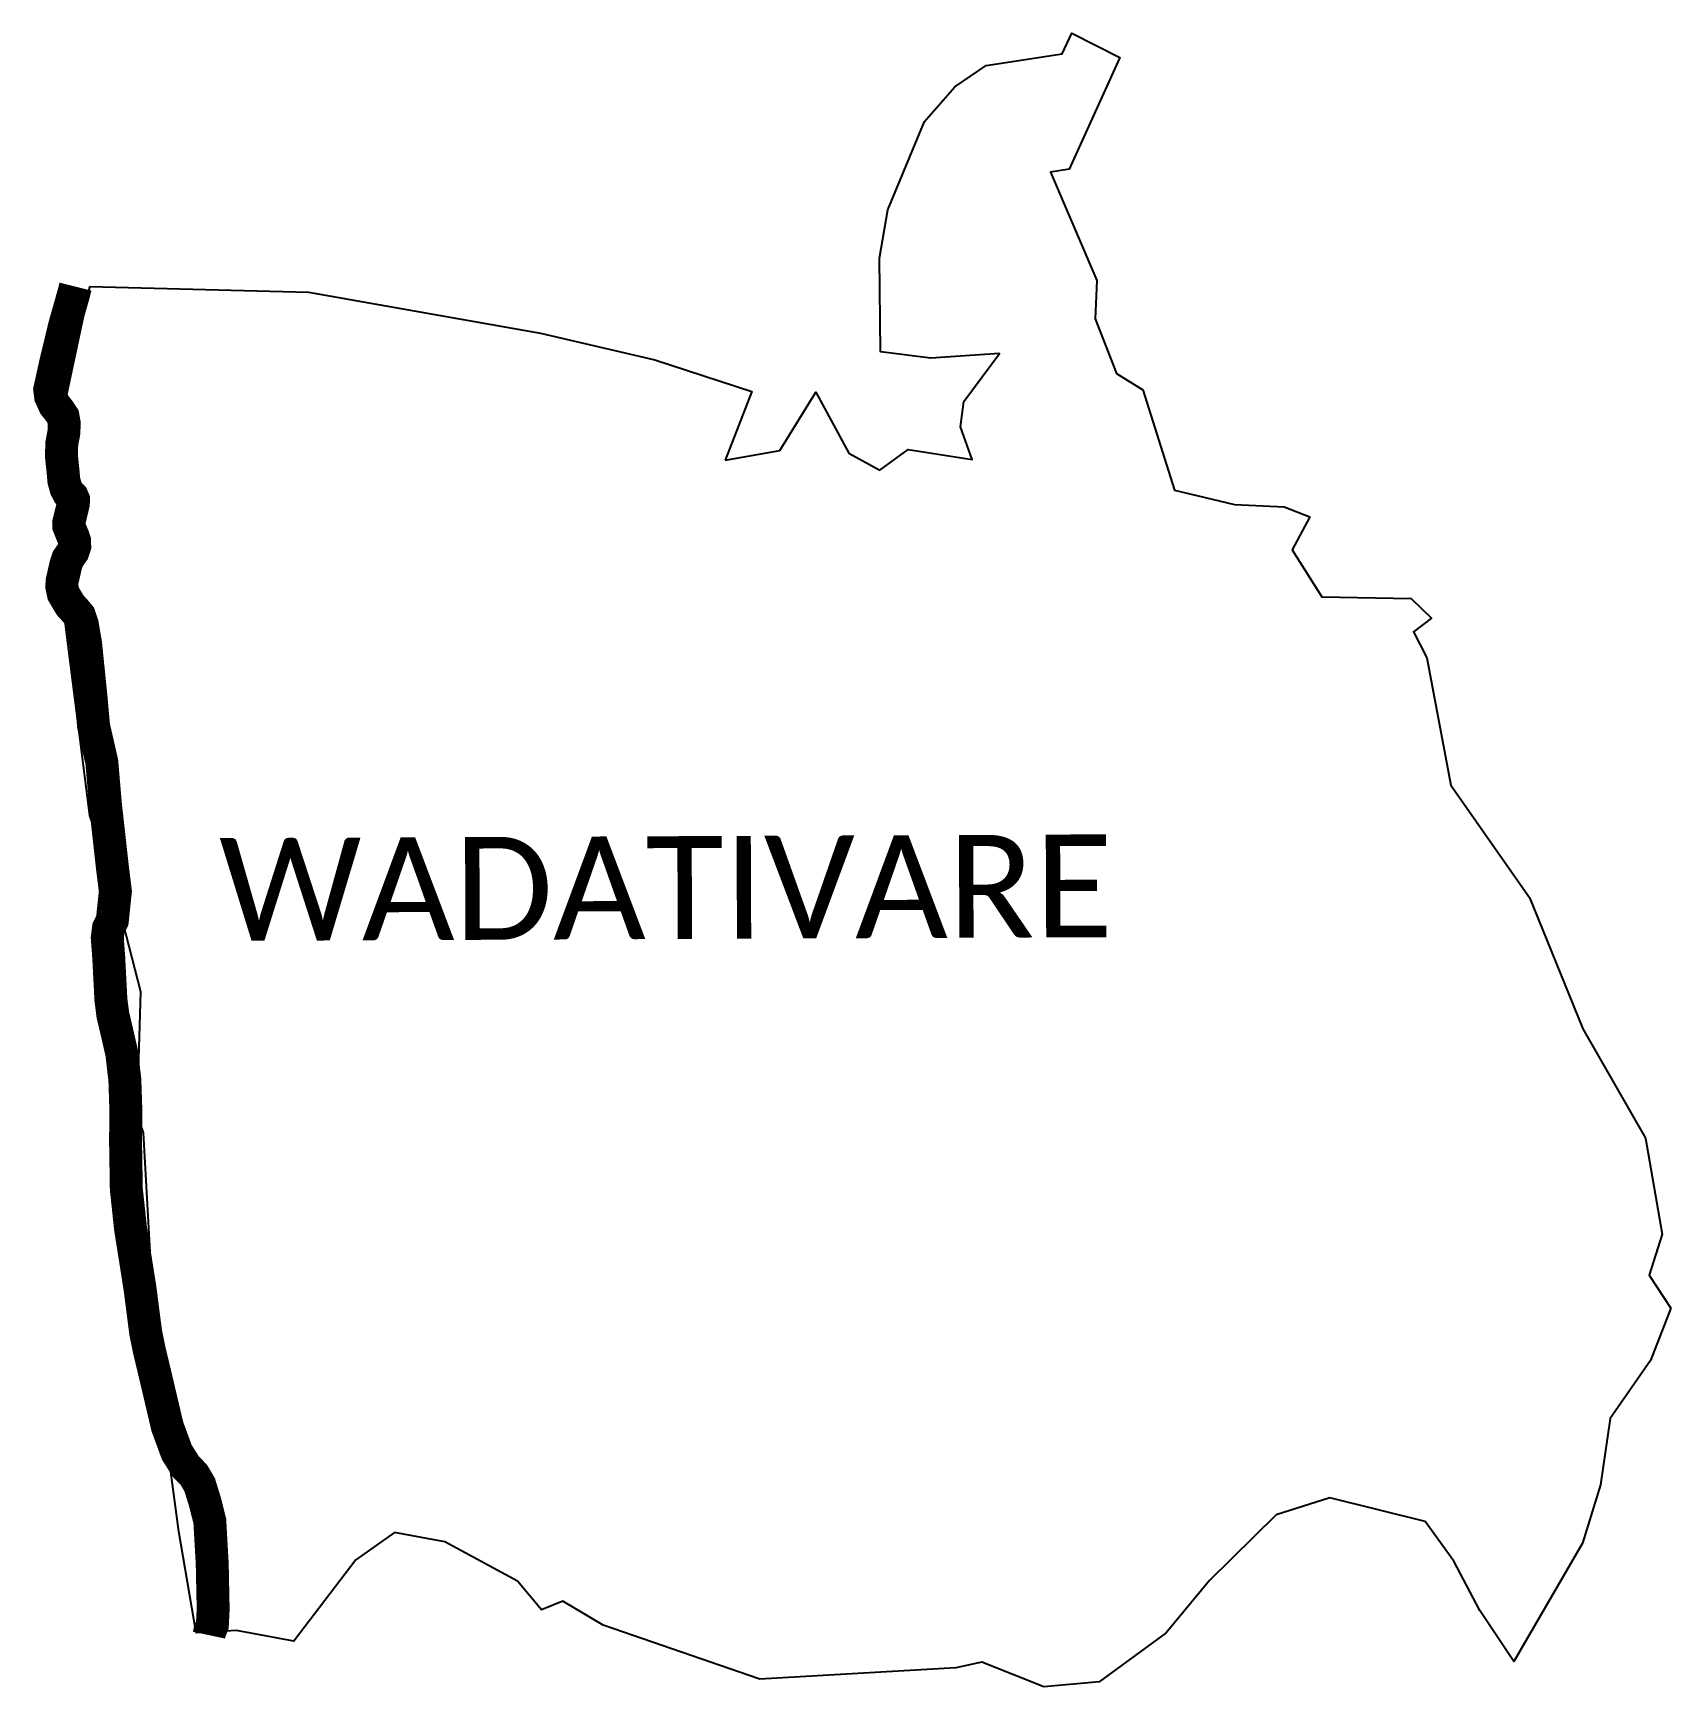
# Model space of a CAD drawing. Header units: metres. Extents: x 318300 to 324287, y 1843462 to 1876470.
# Drawn here: x 321801 to 324287, y 1843462 to 1845971 of the extents above; entities outside this region: 1.
import ezdxf

# ---------------------------------------------------------------- set-up
doc = ezdxf.new("R2010")
doc.units = ezdxf.units.M
for name, color, linetype in [('NATURALLY PROTECTED', 3, 'Continuous'), ('village', 3, 'Continuous'), ('VILLAGE NAME', 250, 'Continuous')]:
    doc.layers.add(name, color=color, linetype=linetype)
doc.styles.get("Standard").update_dxf_attribs({"font": 'Cambria Math.ttf'})

msp = doc.modelspace()

# ---------------------------------------------------------------- linework, layer by layer
at = {"layer": 'NATURALLY PROTECTED', "const_width": 50, "flags": 128}
msp.add_lwpolyline([(318325.5, 1876444.5), (318325.5, 1876444.5)], close=True, dxfattribs=at)
at = {"layer": 'NATURALLY PROTECTED', "color": 116, "true_color": 0x136734, "const_width": 50, "flags": 128}
msp.add_lwpolyline([(322068, 1843540.6), (322069.1, 1843545.8), (322073.2, 1843555.9), (322074.4, 1843580.3), (322073, 1843647.9), (322069.3, 1843713.7), (322061.9, 1843742.9), (322053.9, 1843768.8), (322045.1, 1843783.7), (322033, 1843796.2), (322019.2, 1843818), (322004.8, 1843857.3), (321986.4, 1843935.5), (321977.9, 1843970.8), (321972, 1843999.5), (321963.4, 1844066.3), (321949, 1844157.5), (321942.6, 1844217.3), (321941.4, 1844291.8), (321942, 1844333.9), (321940.4, 1844382.5), (321935.8, 1844422.8), (321928.5, 1844454.8), (321922.1, 1844481.8), (321919.2, 1844504.7), (321915.9, 1844568.5), (321913.7, 1844598.3), (321915.5, 1844612.9), (321921.3, 1844624.4), (321926, 1844669.1), (321921.7, 1844703.5), (321911, 1844799.4), (321905.4, 1844865.1), (321892.9, 1844919.7), (321888.8, 1844965.9), (321880.8, 1845044.4), (321875.9, 1845073.3), (321871.4, 1845087), (321865.6, 1845094), (321857.4, 1845103), (321847.1, 1845120.3), (321844.8, 1845130.9), (321845, 1845138.7), (321850.9, 1845164.7), (321853.8, 1845173.4), (321861.6, 1845184.4), (321864.3, 1845192.5), (321864, 1845200.5), (321861.9, 1845206.8), (321857.9, 1845216.5), (321855.2, 1845223.3), (321855.1, 1845227.6), (321860.4, 1845249.3), (321862.2, 1845257.2), (321862.4, 1845263.4), (321860.6, 1845267.6), (321854.6, 1845273.5), (321851.1, 1845280.2), (321847.8, 1845292), (321846.6, 1845305.9), (321844.2, 1845328.5), (321844.6, 1845347.9), (321847.9, 1845365.2), (321848.3, 1845379.4), (321846.5, 1845389.2), (321841.4, 1845397), (321833.6, 1845406.9), (321827.7, 1845419.8), (321826.4, 1845430.1), (321834.9, 1845468.7), (321849.2, 1845528), (321862.5, 1845574.7), (321865.4, 1845586.3)], dxfattribs=at)
at = {"layer": 'village', "flags": 128}
msp.add_lwpolyline([(322851.4, 1845323), (322934.5, 1845337.6)], dxfattribs=at)
at = {"layer": 'village', "color": 3, "true_color": 0x00ff00}
for points in [[(322934.5, 1845337.6, 0), (322988.8, 1845426.2, 0), (323039.3, 1845333.5, 0), (323086.4, 1845308, 0), (323129.1, 1845339, 0), (323226.3, 1845324.2, 0), (323208.6, 1845373.8, 0), (323213.4, 1845412.3, 0), (323267.6, 1845484.7, 0), (323163.8, 1845477.7, 0), (323087, 1845487.6, 0), (323085.6, 1845629.6, 0), (323098.1, 1845702.7, 0), (323153.9, 1845836.8, 0), (323200.2, 1845889.4, 0), (323247.4, 1845922, 0), (323363.1, 1845939.5, 0), (323377.7, 1845971, 0), (323450.2, 1845933.9, 0), (323373.5, 1845764.5, 0), (323345.1, 1845759.9, 0), (323415.7, 1845595.8, 0), (323412.7, 1845537.3, 0), (323445.5, 1845454.4, 0), (323485.4, 1845429.7, 0), (323533.3, 1845277.3, 0), (323624.6, 1845255.7, 0), (323699.7, 1845252.4, 0), (323738.7, 1845237, 0), (323712, 1845187.1, 0), (323757.1, 1845115.7, 0), (323892.4, 1845113.2, 0), (323923.2, 1845083.4, 0), (323895.9, 1845062.5, 0), (323916.2, 1845023.1, 0), (323952.6, 1844829.8, 0), (324072.3, 1844659.5, 0), (324153.2, 1844460.5, 0), (324248.1, 1844294.3, 0), (324273.2, 1844148.7, 0), (324253.7, 1844086.5, 0), (324286.8, 1844036.8, 0)], [(324286.8, 1844036.8, 0), (324255.7, 1843957.3, 0), (324194.6, 1843869.4, 0), (324179.8, 1843768.4, 0), (324152.3, 1843680.2, 0), (324048.4, 1843500.4, 0), (323996.6, 1843577.9, 0), (323957.1, 1843652.7, 0), (323913.9, 1843713.2, 0), (323769.1, 1843748.9, 0), (323687.6, 1843723, 0), (323586.7, 1843623.7, 0), (323520.6, 1843544.1, 0), (323418.8, 1843469.7, 0), (323335.1, 1843462.1, 0), (323241.1, 1843499.4, 0), (323201.4, 1843491.2, 0), (322903.8, 1843473.8, 0), (322666.4, 1843555.8, 0), (322605.3, 1843592.3, 0), (322572.5, 1843578.8, 0), (322536.3, 1843622.3, 0), (322426, 1843682.1, 0), (322349.6, 1843696.3, 0), (322290.8, 1843655, 0), (322197, 1843531.4, 0), (322109.8, 1843547.9, 0), (322048.8, 1843544.3, 0), (322022.5, 1843697.9, 0), (321988.2, 1843950.7, 0), (321968.9, 1844302.5, 0), (321959.2, 1844330.4, 0), (321964.5, 1844516.6, 0), (321920.7, 1844687.5, 0), (321887, 1844784.1, 0), (321850.1, 1845074.1, 0), (321852.4, 1845305.8, 0), (321843.9, 1845382.7, 0), (321887.4, 1845586.5, 0), (322219, 1845577.8, 0), (322571.2, 1845515.5, 0), (322744.7, 1845475.1, 0), (322892.1, 1845427.4, 0), (322851.4, 1845323, 0)]]:
    msp.add_polyline3d(points, dxfattribs=at)

# ---------------------------------------------------------------- texts
at = {"layer": 'VILLAGE NAME', "insert": (322083.2, 1844749.7), "char_height": 155.989, "attachment_point": 1, "rotation": 0.2435}
msp.add_mtext_dynamic_manual_height_columns('{\\fCalibri|b0|i0|c0|p34;WADATIVARE}', width=3672.639, gutter_width=779.9, heights=[0], dxfattribs=at)

doc.saveas('drawing.dxf')
